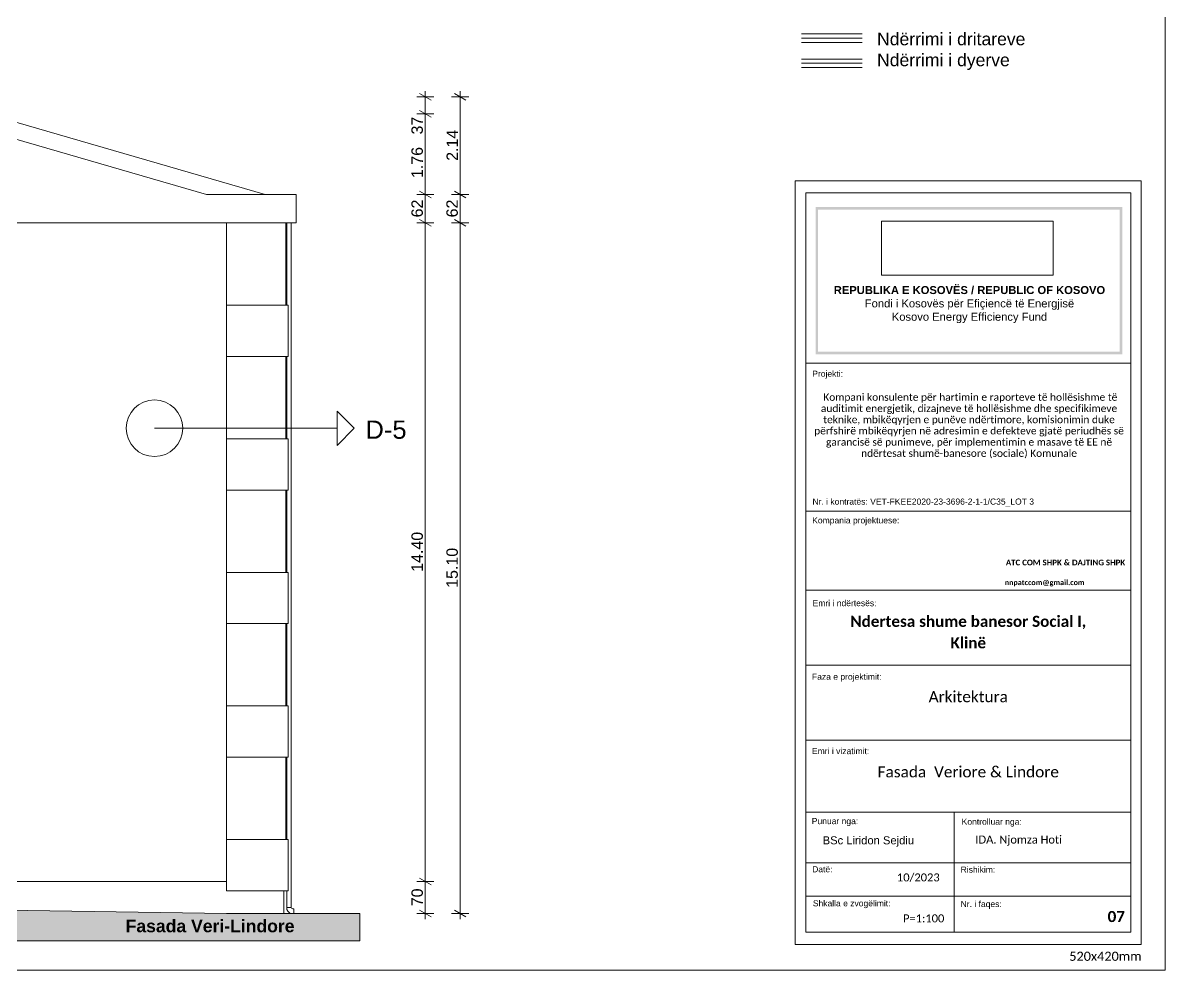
# Model space of a CAD drawing. Header units: feet. Extents: x 2573764 to 2624673, y -122443 to -81443.
# Drawn here: x 2599691 to 2624673, y -122443 to -101730 of the extents above; entities that cross this region are included whole.
import ezdxf

# ---------------------------------------------------------------- set-up
doc = ezdxf.new("R2010")
doc.units = ezdxf.units.FT
doc.header["$MEASUREMENT"] = 0
doc.header["$XCLIPFRAME"] = 0
for name, color, linetype, lineweight in [('2D Drafting - General_Pen_No__1', 7, 'Continuous', 5), ('2D Drafting - General_Pen_No__20', 1, 'Continuous', 5), ('Annotation - Text_Pen_No__1', 7, 'Continuous', 5), ('Annotation - Text_Pen_No__20', 1, 'Continuous', 5), ('Dimensioning - General_Pen_No__1', 7, 'Continuous', 5), ('Dimensioning - General_Pen_No__41', 7, 'Continuous', 5), ('Shell - Roof_Pen_No__1', 7, 'Continuous', 5), ('Shell - Roof_Pen_No__20', 1, 'Continuous', 5), ('Shell - Roof_Pen_No__21', 7, 'Continuous', 5), ('Structural - Bearing_Pen_No__20', 1, 'Continuous', 5), ('Structural - Bearing_Pen_No__60', 230, 'Continuous', 5), ('Text blocks_Pen_No__1', 7, 'Continuous', 5)]:
    doc.layers.add(name, color=color, linetype=linetype, lineweight=lineweight)
for name, color, linetype, lineweight, true_color in [('2D Drafting - General_Pen_No__61', 7, 'Continuous', 5, 0x6a6a6a), ('Annotation - Text_Pen_No__61', 7, 'Continuous', 5, 0x6a6a6a), ('Shell - Roof_Pen_No__61', 7, 'Continuous', 5, 0x6a6a6a), ('Structural - Bearing_Pen_No__86', 7, 'Continuous', 5, 0x5555ff)]:
    doc.layers.add(name, color=color, linetype=linetype, lineweight=lineweight, true_color=true_color)
for name, color, linetype in [('Dimensioning - General', 7, 'Continuous'), ('Drawing & Figure', 7, 'Continuous'), ('Shell - Roof', 7, 'Continuous')]:
    doc.layers.add(name, color=color, linetype=linetype)
doc.styles.add('GENERATED_STYLE_1', font='arial.ttf')
doc.styles.add('GENERATED_STYLE_2', font='arialbd.ttf')
doc.styles.add('GENERATED_STYLE_3', font='calibri.ttf')
doc.styles.add('GENERATED_STYLE_4', font='calibrib.ttf')
doc.styles.add('GENERATED_STYLE_5', font='calibril.ttf')
doc.styles.add('GENERATED_STYLE_6', font='ARIALUNI.TTF')
doc.dimstyles.new('GENERATED_STYLE__1', dxfattribs={"dimtxt": 250, "dimasz": 190, "dimexe": 0.18, "dimexo": 3, "dimgap": 0.09, "dimtad": 1, "dimlfac": 0.001, "dimzin": 0, "dimdsep": 46, "dimtxsty": 'GENERATED_STYLE_1', "dimblk": 'ARROWHEAD_2', "dimblk1": 'ARROWHEAD_2', "dimblk2": 'ARROWHEAD_2', "dimcen": 0.09, "dimclrd": 7, "dimclre": 7, "dimclrt": 7, "dimadec": 0, "dimazin": 0, "dimtfac": 1, "dimtdec": 4, "dimtmove": 0, "dimatfit": 3, "dimfxl": 1, "dimtolj": 1, "dimtzin": 0, "dimarcsym": 0})
picture_1 = doc.add_image_def('image1.png', size_in_pixel=(354, 134))

# ---------------------------------------------------------------- blocks, each defined once
blk = doc.blocks.new('*D14', base_point=(2247654, -76425))
at = {"layer": 'Dimensioning - General_Pen_No__1', "color": 7, "linetype": 'Continuous', "lineweight": 5, "transparency": 16777216}
for p, q in [((2608680, -120505), (2608305, -120505)), ((2608368, -120433), (2608618, -120578)), ((2608493, -121205), (2608493, -120505)), ((2608368, -121133), (2608618, -121278)), ((2608680, -121205), (2608305, -121205)), ((2608493, -121328), (2608493, -121205))]:
    blk.add_line(p, q, dxfattribs=at)
at = {"layer": 'Dimensioning - General_Pen_No__1', "color": 7, "lineweight": 5, "transparency": 16777216, "insert": (2608443, -121045), "char_height": 250, "attachment_point": 7, "rotation": 90, "style": 'GENERATED_STYLE_1'}
blk.add_mtext('\\A1;70', dxfattribs=at)
blk = doc.blocks.new('ARROWHEAD_2')
at = {"color": 0, "linetype": 'Continuous', "lineweight": 0}
for p, q in [((0, 0), (-1, 0)), ((-0.38, -0.66), (0.38, 0.66))]:
    blk.add_line(p, q, dxfattribs=at)
blk = doc.blocks.new('*D15', base_point=(2247654, -76425))
at = {"layer": 'Dimensioning - General_Pen_No__1', "color": 7, "linetype": 'Continuous', "lineweight": 5, "transparency": 16777216}
for p, q in [((2608680, -106105), (2608305, -106105)), ((2608368, -106033), (2608618, -106178)), ((2608493, -120505), (2608493, -106105)), ((2608680, -120505), (2608305, -120505)), ((2608368, -120433), (2608618, -120578))]:
    blk.add_line(p, q, dxfattribs=at)
at = {"layer": 'Dimensioning - General_Pen_No__1', "color": 7, "lineweight": 5, "transparency": 16777216, "insert": (2608443, -113733), "char_height": 250, "attachment_point": 7, "rotation": 90, "style": 'GENERATED_STYLE_1'}
blk.add_mtext('\\A1;14.40', dxfattribs=at)
blk = doc.blocks.new('*D16', base_point=(2247654, -76425))
at = {"layer": 'Dimensioning - General_Pen_No__1', "color": 7, "linetype": 'Continuous', "lineweight": 5, "transparency": 16777216}
for p, q in [((2608368, -105410), (2608618, -105554)), ((2608680, -105482), (2608305, -105482)), ((2608493, -106105), (2608493, -105482)), ((2608680, -106105), (2608305, -106105)), ((2608368, -106033), (2608618, -106178))]:
    blk.add_line(p, q, dxfattribs=at)
at = {"layer": 'Dimensioning - General_Pen_No__1', "color": 7, "lineweight": 5, "transparency": 16777216, "insert": (2608443, -105983), "char_height": 250, "attachment_point": 7, "rotation": 90, "style": 'GENERATED_STYLE_1'}
blk.add_mtext('\\A1;62', dxfattribs=at)
blk = doc.blocks.new('*D17', base_point=(2247654, -76425))
at = {"layer": 'Dimensioning - General_Pen_No__1', "color": 7, "linetype": 'Continuous', "lineweight": 5, "transparency": 16777216}
for p, q in [((2608368, -103647), (2608618, -103792)), ((2608680, -103719), (2608305, -103719)), ((2608493, -105482), (2608493, -103719)), ((2608368, -105410), (2608618, -105554)), ((2608680, -105482), (2608305, -105482))]:
    blk.add_line(p, q, dxfattribs=at)
at = {"layer": 'Dimensioning - General_Pen_No__1', "color": 7, "lineweight": 5, "transparency": 16777216, "char_height": 250, "attachment_point": 7, "rotation": 90, "style": 'GENERATED_STYLE_1'}
for s, insert in [('\\A1;37', (2608443, -104171)), ('\\A1;1.76', (2608443, -105123))]:
    blk.add_mtext(s, dxfattribs=dict(at, insert=insert))
blk = doc.blocks.new('*D18', base_point=(2247654, -76425))
at = {"layer": 'Dimensioning - General_Pen_No__1', "color": 7, "linetype": 'Continuous', "lineweight": 5, "transparency": 16777216}
for p, q in [((2608680, -103346), (2608305, -103346)), ((2608618, -103419), (2608368, -103274)), ((2608493, -103346), (2608493, -103224)), ((2608493, -103719), (2608493, -103346)), ((2608368, -103647), (2608618, -103792)), ((2608680, -103719), (2608305, -103719))]:
    blk.add_line(p, q, dxfattribs=at)
blk = doc.blocks.new('*D19', base_point=(2247654, -76425))
at = {"layer": 'Dimensioning - General_Pen_No__1', "color": 7, "linetype": 'Continuous', "lineweight": 5, "transparency": 16777216}
for p, q in [((2609444, -106105), (2609069, -106105)), ((2609132, -106033), (2609382, -106178)), ((2609257, -121205), (2609257, -106105)), ((2609132, -121133), (2609382, -121278)), ((2609444, -121205), (2609069, -121205)), ((2609257, -121328), (2609257, -121205))]:
    blk.add_line(p, q, dxfattribs=at)
at = {"layer": 'Dimensioning - General_Pen_No__1', "color": 7, "lineweight": 5, "transparency": 16777216, "insert": (2609207, -114083), "char_height": 250, "attachment_point": 7, "rotation": 90, "style": 'GENERATED_STYLE_1'}
blk.add_mtext('\\A1;15.10', dxfattribs=at)
blk = doc.blocks.new('*D20', base_point=(2247654, -76425))
at = {"layer": 'Dimensioning - General_Pen_No__1', "color": 7, "linetype": 'Continuous', "lineweight": 5, "transparency": 16777216}
for p, q in [((2609132, -105410), (2609382, -105554)), ((2609444, -105482), (2609069, -105482)), ((2609257, -106105), (2609257, -105482)), ((2609444, -106105), (2609069, -106105)), ((2609132, -106033), (2609382, -106178))]:
    blk.add_line(p, q, dxfattribs=at)
at = {"layer": 'Dimensioning - General_Pen_No__1', "color": 7, "lineweight": 5, "transparency": 16777216, "insert": (2609207, -105983), "char_height": 250, "attachment_point": 7, "rotation": 90, "style": 'GENERATED_STYLE_1'}
blk.add_mtext('\\A1;62', dxfattribs=at)
blk = doc.blocks.new('*D21', base_point=(2247654, -76425))
at = {"layer": 'Dimensioning - General_Pen_No__1', "color": 7, "linetype": 'Continuous', "lineweight": 5, "transparency": 16777216}
for p, q in [((2609444, -103346), (2609069, -103346)), ((2609382, -103419), (2609132, -103274)), ((2609257, -103346), (2609257, -103224)), ((2609257, -105482), (2609257, -103346)), ((2609132, -105410), (2609382, -105554)), ((2609444, -105482), (2609069, -105482))]:
    blk.add_line(p, q, dxfattribs=at)
at = {"layer": 'Dimensioning - General_Pen_No__1', "color": 7, "lineweight": 5, "transparency": 16777216, "insert": (2609207, -104747), "char_height": 250, "attachment_point": 7, "rotation": 90, "style": 'GENERATED_STYLE_1'}
blk.add_mtext('\\A1;2.14', dxfattribs=at)
blk = doc.blocks.new('Line_2', base_point=(2602570, -110594))
at = {"layer": 'Shell - Roof_Pen_No__20', "color": 1, "linetype": 'Continuous', "lineweight": 5}
for p, q in [((2606940, -110594), (2606565, -110219)), ((2606565, -110969), (2606565, -110219)), ((2602570, -110594), (2606565, -110594)), ((2606940, -110594), (2606565, -110969))]:
    blk.add_line(p, q, dxfattribs=at)

msp = doc.modelspace()

# ---------------------------------------------------------------- hatches: boundary and pattern name
at = {"layer": '2D Drafting - General_Pen_No__61', "linetype": 'Continuous', "lineweight": 5, "true_color": 0x6a6a6a}
msp.add_hatch(color=251, dxfattribs=at).paths.add_polyline_path([(2586701.952, -121005.353), (2586701.952, -121805.353), (2607061.952, -121805.353), (2607061.952, -121205.353), (2604141.952, -121205.353), (2591101.952, -121005.353)])
at = {"layer": 'Structural - Bearing_Pen_No__86', "linetype": 'Continuous', "lineweight": 5, "true_color": 0x5555ff}
for points in [[(2617026.978, -105756.958), (2618298.218, -105756.958), (2618298.218, -105814.576), (2617084.596, -105814.576), (2617084.596, -108840.724), (2617026.978, -108840.724)], [(2617637.115, -105814.576), (2617637.115, -105756.958), (2623738.882, -105756.958), (2623738.882, -108840.724), (2623681.264, -108840.724), (2623681.264, -105814.576)], [(2617026.978, -107789.957), (2617084.596, -107789.957), (2617084.596, -108918.121), (2618298.218, -108918.121), (2618298.218, -108975.739), (2617026.978, -108975.739)], [(2617637.115, -108975.739), (2617637.115, -108918.121), (2623681.264, -108918.121), (2623681.264, -107789.957), (2623738.882, -107789.957), (2623738.882, -108975.739)]]:
    msp.add_hatch(color=173, dxfattribs=at).paths.add_polyline_path(points)

# ---------------------------------------------------------------- linework, layer by layer
at = {"layer": '2D Drafting - General_Pen_No__1', "color": 7, "linetype": 'Continuous', "lineweight": 5, "flags": 128}
msp.add_lwpolyline([(2586701.952, -121005.353), (2586701.952, -121805.353), (2607061.952, -121805.353), (2607061.952, -121205.353), (2604141.952, -121205.353), (2591101.952, -121005.353)], close=True, dxfattribs=at)
at = {"layer": '2D Drafting - General_Pen_No__20', "color": 1, "linetype": 'Continuous', "lineweight": 5}
msp.add_circle((2602570.173, -110594.316), 618.91, dxfattribs=at)
at = {"layer": 'Shell - Roof_Pen_No__1', "color": 7, "linetype": 'Continuous', "lineweight": 5}
for p, q in [((2616584.355, -105181.538), (2624150.32, -105181.538)), ((2616584.355, -112404.847), (2616584.355, -105181.538)), ((2624150.32, -105181.538), (2624150.32, -121821.005)), ((2624150.32, -105181.538), (2624150.32, -121881.853)), ((2616814.827, -112404.847), (2616814.827, -105444.05)), ((2616814.827, -105444.05), (2623919.848, -105444.05)), ((2623919.848, -105444.05), (2623919.848, -112404.847)), ((2623919.848, -109168.679), (2616814.827, -109168.679)), ((2616814.827, -121611.386), (2616814.827, -109734.041)), ((2623919.848, -109734.041), (2623919.848, -121611.386)), ((2623919.848, -112404.847), (2616814.827, -112404.847)), ((2623919.848, -112404.847), (2616814.827, -112404.847)), ((2623919.848, -114133.012), (2616814.827, -114133.012)), ((2623919.848, -115775.137), (2616814.827, -115775.137)), ((2623919.848, -117417.262), (2616814.827, -117417.262)), ((2623919.848, -118989.487), (2616814.827, -118989.487)), ((2620058.664, -118989.487), (2620058.664, -121611.386)), ((2623919.848, -120096.516), (2616814.827, -120096.516)), ((2623919.848, -120824.369), (2616814.827, -120824.369)), ((2623919.848, -121611.386), (2616814.827, -121611.386)), ((2624150.32, -121881.853), (2616584.355, -121881.853)), ((2624150.32, -121881.853), (2616584.355, -121881.853))]:
    msp.add_line(p, q, dxfattribs=at)
for points in [[(2605671.952, -105481.828), (2605671.952, -106105.353), (2589451.952, -106105.353), (2589451.952, -105485.353), (2590239.241, -105485.353), (2597621.952, -103346.331), (2604992.495, -105481.828)], [(2605441.952, -106105.353), (2605441.952, -107905.353), (2605491.952, -107905.353), (2605491.952, -109025.353), (2605441.952, -109025.353), (2605441.952, -110825.353), (2605491.952, -110825.353), (2605491.952, -111945.353), (2605441.952, -111945.353), (2605441.952, -113745.353), (2605491.952, -113745.353), (2605491.952, -114865.353), (2605441.952, -114865.353), (2605441.952, -116665.353), (2605491.952, -116665.353), (2605491.952, -117785.353), (2605441.952, -117785.353), (2605441.952, -119585.353), (2605491.952, -119585.353), (2605491.952, -120705.353), (2604141.952, -120705.353), (2604141.952, -106105.353)]]:
    msp.add_lwpolyline(points, close=True, dxfattribs=at)
for points in [[(2604992.495, -105481.828), (2603704.663, -105481.828), (2597621.952, -103719.46)], [(2591101.952, -120705.353), (2591101.952, -106105.353), (2604141.952, -106105.353), (2604141.952, -120219.707), (2604141.952, -120705.353)], [(2605461.952, -107905.353), (2605461.952, -106105.353), (2605561.952, -106105.353), (2605561.952, -121070.028), (2605461.952, -121070.028), (2605461.952, -120705.353)], [(2605441.952, -107905.353), (2604141.952, -107905.353)], [(2605441.952, -109025.353), (2604141.952, -109025.353)], [(2605461.952, -110825.353), (2605461.952, -109025.353)], [(2605441.952, -110825.353), (2604141.952, -110825.353)], [(2605441.952, -111945.353), (2604141.952, -111945.353)], [(2605461.952, -113745.353), (2605461.952, -111945.353)], [(2605441.952, -113745.353), (2604141.952, -113745.353)], [(2605441.952, -114865.353), (2604141.952, -114865.353)], [(2605461.952, -116665.353), (2605461.952, -114865.353)], [(2605441.952, -116665.353), (2604141.952, -116665.353)], [(2605441.952, -117785.353), (2604141.952, -117785.353)], [(2605461.952, -119585.353), (2605461.952, -117785.353)], [(2605441.952, -119585.353), (2604141.952, -119585.353)], [(2591101.952, -120505.353), (2604141.952, -120505.353)], [(2591101.952, -121005.353), (2604141.952, -121205.353), (2605401.952, -121205.353), (2605401.952, -120705.353)], [(2605441.952, -120705.353), (2604141.952, -120705.353)], [(2605441.952, -120705.353), (2605491.952, -120705.353)]]:
    msp.add_lwpolyline(points, dxfattribs=at)
for points in [[(2605461.952, -121070.028, 0.367743804), (2605561.952, -121205.353), (2605615.446, -121205.353)], [(2605615.446, -121205.353), (2605615.446, -121105.353, -0.391892736), (2605561.952, -121070.028)]]:
    msp.add_lwpolyline(points, format="xyb", dxfattribs=at)
at = {"layer": 'Shell - Roof_Pen_No__21', "color": 7, "linetype": 'Continuous', "lineweight": 5}
for p, q in [((2624673.367, -122442.756), (2624673.367, -81442.756)), ((2573763.935, -122442.756), (2624673.367, -122442.756))]:
    msp.add_line(p, q, dxfattribs=at)
at = {"layer": 'Shell - Roof_Pen_No__61', "color": 251, "linetype": 'Continuous', "lineweight": 5, "true_color": 0x6a6a6a}
msp.add_line((2616584.355, -121881.853), (2616584.355, -109734.041), dxfattribs=at)
at = {"layer": 'Structural - Bearing_Pen_No__20', "color": 1, "linetype": 'Continuous', "lineweight": 5}
for p, q in [((2616718.714, -101973.32), (2618046.898, -101973.32)), ((2616718.714, -102062.105), (2618046.898, -102062.105)), ((2616718.714, -102157.029), (2618046.898, -102157.029))]:
    msp.add_line(p, q, dxfattribs=at)
at = {"layer": 'Structural - Bearing_Pen_No__60', "color": 230, "linetype": 'Continuous', "lineweight": 5}
for p, q in [((2616718.714, -102525.168), (2618046.898, -102525.168)), ((2616718.714, -102613.953), (2618046.898, -102613.953)), ((2616718.714, -102708.877), (2618046.898, -102708.877))]:
    msp.add_line(p, q, dxfattribs=at)

# ---------------------------------------------------------------- block references
at = {"layer": 'Shell - Roof', "color": 1, "linetype": 'Continuous', "lineweight": 5}
msp.add_blockref('Line_2', (2602570.173, -110594.451), dxfattribs=at)

# ---------------------------------------------------------------- texts
at = {"layer": 'Annotation - Text_Pen_No__1', "color": 7, "style": 'GENERATED_STYLE_3'}
msp.add_text('IDA. Njomza Hoti', height=175, dxfattribs=at).set_placement((2620521.804, -119674.651))
at = {"layer": 'Annotation - Text_Pen_No__1', "color": 7, "linetype": 'Continuous', "lineweight": 5, "attachment_point": 2}
for s, insert, char_height, style in [('\\A1;REPUBLIKA E KOSOVËS / REPUBLIC OF KOSOVO\\P{\\fArial|b0|i0|c0|p34;Fondi i Kosovës për Efiçiencë të Energjisë\\PKosovo Energy Efficiency Fund\\P}', (2620393.801, -107484.903), 175, 'GENERATED_STYLE_2'), ('\\A1;ATC COM SHPK & DAJTING SHPK ', (2622494.396, -113466.994), 125, 'GENERATED_STYLE_4'), ('\\A1;Arkitektura', (2620367.337, -116342.297), 242.5, 'GENERATED_STYLE_3'), ('\\A1;Fasada  Veriore & Lindore', (2620367.337, -117985.198), 242.5, 'GENERATED_STYLE_3'), ('\\A1;BSc Liridon Sejdiu', (2618182.296, -119516.292), 175, 'GENERATED_STYLE_1'), ('\\A1;10/2023', (2619274.671, -120327.557), 175, 'GENERATED_STYLE_3'), ('\\A1; 07', (2623562.222, -121148.971), 242.5, 'GENERATED_STYLE_4'), ('\\A1;P=1:100', (2619392.255, -121222.896), 175, 'GENERATED_STYLE_3')]:
    msp.add_mtext(s, dxfattribs=dict(at, insert=insert, char_height=char_height, style=style))
at = {"layer": 'Annotation - Text_Pen_No__1', "color": 7, "linetype": 'Continuous', "lineweight": 5, "insert": (2620384.303, -109833.239), "char_height": 160, "width": 6797.99537, "attachment_point": 2, "line_spacing_factor": 0.919632, "style": 'GENERATED_STYLE_5'}
msp.add_mtext('\\A1; Kompani konsulente për hartimin e raporteve të hollësishme të auditimit energjetik, dizajneve të hollësishme dhe specifikimeve teknike, mbikëqyrjen e punëve ndërtimore, komisionimin duke përfshirë mbikëqyrjen në adresimin e defekteve gjatë periudhës së garancisë së punimeve, për implementimin e masave të EE në ndërtesat shumë-banesore (sociale) Komunale', dxfattribs=at)
at = {"layer": 'Annotation - Text_Pen_No__1', "color": 7, "linetype": 'Continuous', "lineweight": 5, "insert": (2620367.337, -114694.711), "char_height": 242.5, "attachment_point": 2, "line_spacing_factor": 1.16153, "style": 'GENERATED_STYLE_4'}
msp.add_mtext('\\A1;Ndertesa shume banesor Social I, \\PKlinë', dxfattribs=at)
at = {"layer": 'Annotation - Text_Pen_No__20', "color": 1, "linetype": 'Continuous', "lineweight": 5, "insert": (2607633.374, -110424.654), "char_height": 400, "attachment_point": 2, "style": 'GENERATED_STYLE_6'}
msp.add_mtext('\\A1;D-5', dxfattribs=at)
at = {"layer": 'Annotation - Text_Pen_No__61', "color": 251, "linetype": 'Continuous', "lineweight": 5, "true_color": 0x6a6a6a, "insert": (2623366.878, -122038.484), "char_height": 200, "attachment_point": 2, "style": 'GENERATED_STYLE_3'}
msp.add_mtext('\\A1;520x420mm', dxfattribs=at)
at = {"layer": 'Dimensioning - General_Pen_No__41', "color": 7, "linetype": 'Continuous', "lineweight": 5, "attachment_point": 7}
for s, insert, char_height, style in [('\\A1;Projekti:', (2616955.696, -109509.217), 133.375, 'GENERATED_STYLE_1'), ('\\A1;Nr. i kontratës: VET-FKEE2020-23-3696-2-1-1/C35_LOT 3', (2616959.443, -112302.81), 133.375, 'GENERATED_STYLE_1'), ('\\A1;Kompania projektuese:', (2616954.788, -112714.56), 133.375, 'GENERATED_STYLE_1'), ('\\A1;Emri i ndërtesës:', (2616963.353, -114486.766), 133.375, 'GENERATED_STYLE_1'), ('\\A1;Faza e projektimit:', (2616949.156, -116133.742), 133.375, 'GENERATED_STYLE_1'), ('\\A1;Emri i vizatimit:', (2616949.621, -117722.019), 133.375, 'GENERATED_STYLE_1'), ('\\A1;Punuar nga:', (2616945.461, -119290.581), 133.375, 'GENERATED_STYLE_1'), ('\\A1;Kontrolluar nga:', (2620223.098, -119303.758), 133.375, 'GENERATED_STYLE_1'), ('\\A1;Datë:', (2616953.466, -120305.367), 133.375, 'GENERATED_STYLE_1'), ('\\A1;Rishikim:', (2620201.304, -120313.589), 133.375, 'GENERATED_STYLE_1'), ('\\A1;Shkalla e zvogëlimit:', (2616968.301, -121087.97), 133.375, 'GENERATED_STYLE_1'), ('\\A1;Nr. i faqes:', (2620200.12, -121103.566), 133.375, 'GENERATED_STYLE_1'), ('\\A1;Fasada Veri-Lindore', (2601939.279, -121618.87), 275, 'GENERATED_STYLE_2')]:
    msp.add_mtext(s, dxfattribs=dict(at, insert=insert, char_height=char_height, style=style))
at = {"layer": 'Dimensioning - General_Pen_No__41', "color": 7, "linetype": 'Continuous', "lineweight": 5, "insert": (2621164.444, -114054.203), "char_height": 115, "attachment_point": 7, "line_spacing_factor": 0.922253, "style": 'GENERATED_STYLE_1'}
msp.add_mtext('\\A1;\\pt737.29,1517,2350.4,3281.9;{\\fCalibri|b1|i0|c0|p34;nnpatccom@gmail.com}', dxfattribs=at)
at = {"layer": 'Text blocks_Pen_No__1', "color": 7, "linetype": 'Continuous', "lineweight": 5, "insert": (2618372.642, -101944.736), "char_height": 275, "attachment_point": 1, "style": 'GENERATED_STYLE_1'}
msp.add_mtext('\\A1;Ndërrimi i dritareve\\PNdërrimi i dyerve\\P', dxfattribs=at)

# ---------------------------------------------------------------- dimensions: what is measured, and where the dimension line sits
at = {"layer": 'Dimensioning - General', "color": 7, "linetype": 'Continuous', "lineweight": 5}
for base, p1, p2, picture, middle in [((2608492.726, -103346.331), (2597621.952, -103719.46), (2597621.952, -103346.331), '*D18', (2608317.726, -103980.551)), ((2609256.943, -103346.331), (2605671.952, -105481.828), (2597621.952, -103346.331), '*D21', (2609081.943, -104421.946)), ((2608492.726, -103719.46), (2605671.952, -105481.828), (2597621.952, -103719.46), '*D17', (2608317.726, -104798.225)), ((2608492.726, -105481.828), (2605441.952, -106105.353), (2605671.952, -105481.828), '*D16', (2608317.726, -105792.717)), ((2609256.943, -105481.828), (2605441.952, -106105.353), (2605671.952, -105481.828), '*D20', (2609081.943, -105792.717)), ((2608492.726, -106105.353), (2604141.952, -120505.353), (2605441.952, -106105.353), '*D15', (2608317.726, -113312.781)), ((2609256.943, -106105.353), (2605401.952, -121205.353), (2605441.952, -106105.353), '*D19', (2609081.943, -113662.781)), ((2608492.726, -120505.353), (2605401.952, -121205.353), (2604141.952, -120505.353), '*D14', (2608317.726, -120854.48))]:
    dim = msp.add_linear_dim(base=base, p1=p1, p2=p2, angle=90, dimstyle='GENERATED_STYLE__1', dxfattribs=at)
    dim.commit()
    dim.dimension.update_dxf_attribs({"geometry": picture, "text_midpoint": middle, "dimtype": 160, "text_rotation": 90})

# ---------------------------------------------------------------- pictures from other files: only their frames are drawn
at = {"layer": 'Drawing & Figure', "linetype": 'Continuous', "lineweight": 0}
image = msp.add_image(picture_1, insert=(2618466.355, -107249.658), size_in_units=(3758.688, 1183.979), dxfattribs=at)
image.set_boundary_path([(-0.5, -0.5), (353.5, 133.5)])

doc.saveas('drawing.dxf')
